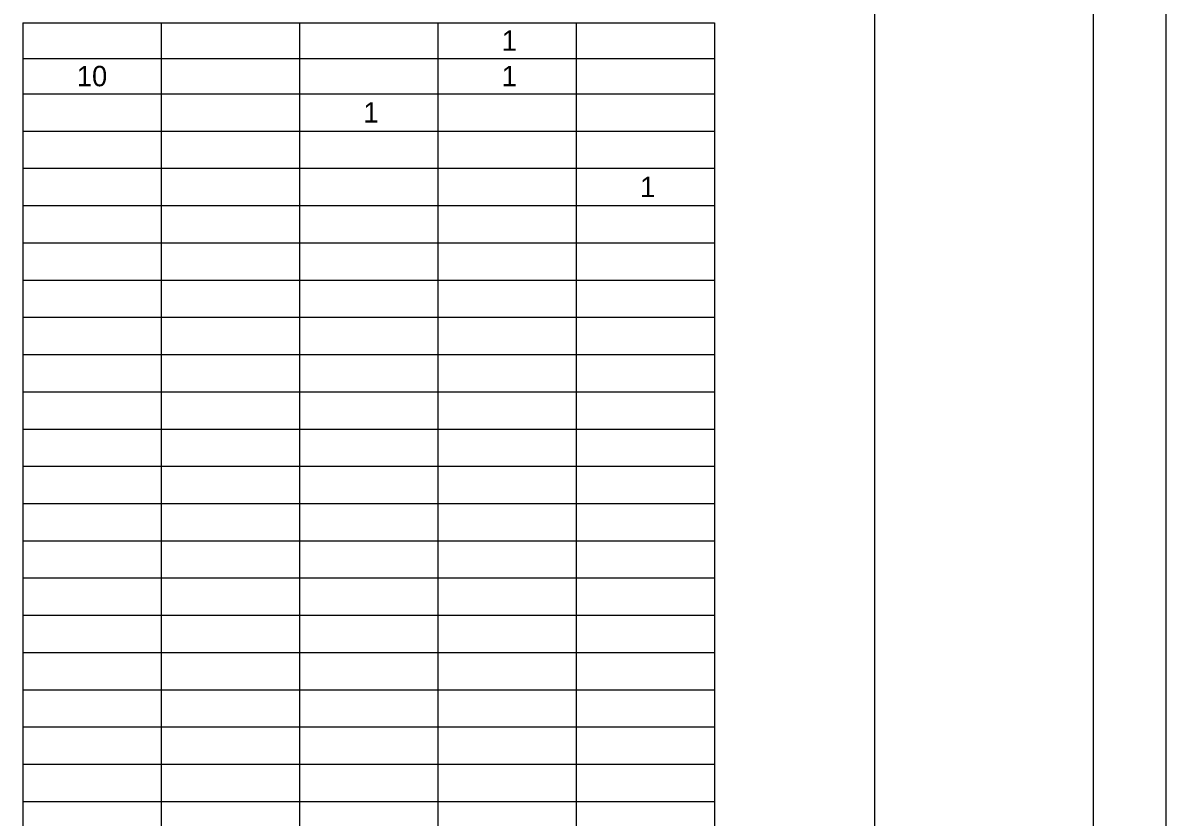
# Model space of a CAD drawing. Extents: x 0 to 34, y 0 to 22.
# Drawn here: x 26.15 to 34, y 5.31 to 10.76 of the extents above; entities that cross this region are included whole.
import ezdxf

# ---------------------------------------------------------------- set-up
doc = ezdxf.new("R2010")
doc.units = 0
for name, color, linetype in [('Default', 7, 'Continuous'), ('SH_Border', 7, 'Continuous'), ('SH_Cut_Line', 7, 'Continuous')]:
    doc.layers.add(name, color=color, linetype=linetype)

msp = doc.modelspace()

# ---------------------------------------------------------------- linework, layer by layer
at = {"layer": 'Default'}
for p, q in [((26.1522, 10.7626), (28.0513, 10.7626)), ((26.1522, 10.7626), (26.1522, 9.7643)), ((27.1017, 10.7626), (27.1017, 9.7643)), ((28.0513, 10.7626), (29.9504, 10.7626)), ((28.0513, 10.7626), (28.0513, 9.7643)), ((29.0009, 10.7626), (29.0009, 9.7643)), ((29.9504, 10.7626), (30.9, 10.7626)), ((29.9504, 10.7626), (29.9504, 9.7643)), ((30.9, 10.7626), (30.9, 9.7643)), ((26.1522, 10.5191), (28.0513, 10.5191)), ((28.0513, 10.5191), (29.9504, 10.5191)), ((29.9504, 10.5191), (30.9, 10.5191)), ((26.1522, 10.2757), (28.0513, 10.2757)), ((28.0513, 10.2757), (29.9504, 10.2757)), ((29.9504, 10.2757), (30.9, 10.2757)), ((26.1522, 10.02), (28.0513, 10.02)), ((28.0513, 10.02), (29.9504, 10.02)), ((29.9504, 10.02), (30.9, 10.02)), ((26.1522, 9.7643), (28.0513, 9.7643)), ((26.1522, 9.7643), (26.1522, 8.9974)), ((27.1017, 9.7643), (27.1017, 8.9974)), ((28.0513, 9.7643), (29.9504, 9.7643)), ((28.0513, 9.7643), (28.0513, 8.9974)), ((29.0009, 9.7643), (29.0009, 8.9974)), ((29.9504, 9.7643), (30.9, 9.7643)), ((29.9504, 9.7643), (29.9504, 8.9974)), ((30.9, 9.7643), (30.9, 8.9974)), ((26.1522, 9.5087), (28.0513, 9.5087)), ((28.0513, 9.5087), (29.9504, 9.5087)), ((29.9504, 9.5087), (30.9, 9.5087)), ((26.1522, 9.253), (28.0513, 9.253)), ((28.0513, 9.253), (29.9504, 9.253)), ((29.9504, 9.253), (30.9, 9.253)), ((26.1522, 8.9974), (28.0513, 8.9974)), ((26.1522, 8.9974), (26.1522, 8.4861)), ((27.1017, 8.9974), (27.1017, 8.4861)), ((28.0513, 8.9974), (29.9504, 8.9974)), ((28.0513, 8.9974), (28.0513, 8.4861)), ((29.0009, 8.9974), (29.0009, 8.4861)), ((29.9504, 8.9974), (30.9, 8.9974)), ((29.9504, 8.9974), (29.9504, 8.4861)), ((30.9, 8.9974), (30.9, 8.4861)), ((26.1522, 8.7417), (28.0513, 8.7417)), ((28.0513, 8.7417), (29.9504, 8.7417)), ((29.9504, 8.7417), (30.9, 8.7417)), ((26.1522, 8.4861), (28.0513, 8.4861)), ((26.1522, 8.4861), (26.1522, 7.7191)), ((27.1017, 8.4861), (27.1017, 7.7191)), ((28.0513, 8.4861), (29.9504, 8.4861)), ((28.0513, 8.4861), (28.0513, 7.7191)), ((29.0009, 8.4861), (29.0009, 7.7191)), ((29.9504, 8.4861), (30.9, 8.4861)), ((29.9504, 8.4861), (29.9504, 7.7191)), ((30.9, 8.4861), (30.9, 7.7191)), ((26.1522, 8.2304), (28.0513, 8.2304)), ((28.0513, 8.2304), (29.9504, 8.2304)), ((29.9504, 8.2304), (30.9, 8.2304)), ((26.1522, 7.9748), (28.0513, 7.9748)), ((28.0513, 7.9748), (29.9504, 7.9748)), ((29.9504, 7.9748), (30.9, 7.9748)), ((26.1522, 7.7191), (28.0513, 7.7191)), ((26.1522, 7.7191), (26.1522, 1.8391)), ((27.1017, 7.7191), (27.1017, 1.8391)), ((28.0513, 7.7191), (29.9504, 7.7191)), ((28.0513, 7.7191), (28.0513, 1.8391)), ((29.0009, 7.7191), (29.0009, 1.8391)), ((29.9504, 7.7191), (30.9, 7.7191)), ((29.9504, 7.7191), (29.9504, 1.8391)), ((30.9, 7.7191), (30.9, 1.8391)), ((26.1522, 7.4635), (28.0513, 7.4635)), ((28.0513, 7.4635), (29.9504, 7.4635)), ((29.9504, 7.4635), (30.9, 7.4635)), ((26.1522, 7.2078), (28.0513, 7.2078)), ((28.0513, 7.2078), (29.9504, 7.2078)), ((29.9504, 7.2078), (30.9, 7.2078)), ((26.1522, 6.9522), (28.0513, 6.9522)), ((28.0513, 6.9522), (29.9504, 6.9522)), ((29.9504, 6.9522), (30.9, 6.9522)), ((26.1522, 6.6965), (28.0513, 6.6965)), ((28.0513, 6.6965), (29.9504, 6.6965)), ((29.9504, 6.6965), (30.9, 6.6965)), ((26.1522, 6.4409), (28.0513, 6.4409)), ((28.0513, 6.4409), (29.9504, 6.4409)), ((29.9504, 6.4409), (30.9, 6.4409)), ((26.1522, 6.1852), (28.0513, 6.1852)), ((28.0513, 6.1852), (29.9504, 6.1852)), ((29.9504, 6.1852), (30.9, 6.1852)), ((26.1522, 5.9296), (28.0513, 5.9296)), ((28.0513, 5.9296), (29.9504, 5.9296)), ((29.9504, 5.9296), (30.9, 5.9296)), ((26.1522, 5.6739), (28.0513, 5.6739)), ((28.0513, 5.6739), (29.9504, 5.6739)), ((29.9504, 5.6739), (30.9, 5.6739)), ((26.1522, 5.4183), (28.0513, 5.4183)), ((28.0513, 5.4183), (29.9504, 5.4183)), ((29.9504, 5.4183), (30.9, 5.4183))]:
    msp.add_line(p, q, dxfattribs=at)
at = {"layer": 'SH_Border'}
msp.add_line((32, 0.5), (32, 21.5), dxfattribs=at)
msp.add_lwpolyline([(1.5, 21.5), (33.5, 21.5), (33.5, 0.5), (1.5, 0.5)], close=True, dxfattribs=at)
at = {"layer": 'SH_Cut_Line'}
msp.add_lwpolyline([(0, 0), (34, 0), (34, 22), (0, 22)], close=True, dxfattribs=at)

# ---------------------------------------------------------------- texts
at = {"layer": 'Default'}
for s, p in [('1', (29.4393, 10.5709)), ('10', (26.5229, 10.3274)), ('1', (29.4393, 10.3274)), ('1', (28.4897, 10.0778)), ('1', (30.3888, 9.5665))]:
    msp.add_text(s, height=0.14, dxfattribs=at).set_placement(p)

doc.saveas('drawing.dxf')
